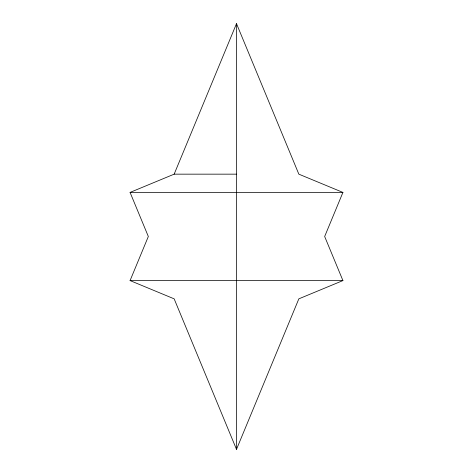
<?xml version="1.0" encoding="UTF-8"?>
<svg xmlns="http://www.w3.org/2000/svg" width="473" height="473" viewBox="0 0 473 473"><rect width="100%" height="100%" fill="white"/><g stroke="black" fill="none" stroke-linecap="round" stroke-linejoin="round"><path stroke-width="0.71" d="M174.159 174.159L236.5 23.65L298.841 174.159L342.925 192.416L324.667 236.5L342.925 280.584L298.841 298.841L236.5 449.35L174.159 298.841L130.075 280.584L148.333 236.5L130.075 192.416L174.159 174.159L236.5 174.159M130.075 192.416L342.925 192.416M130.075 280.584L342.925 280.584M236.5 23.65L236.5 449.35"/></g></svg>
